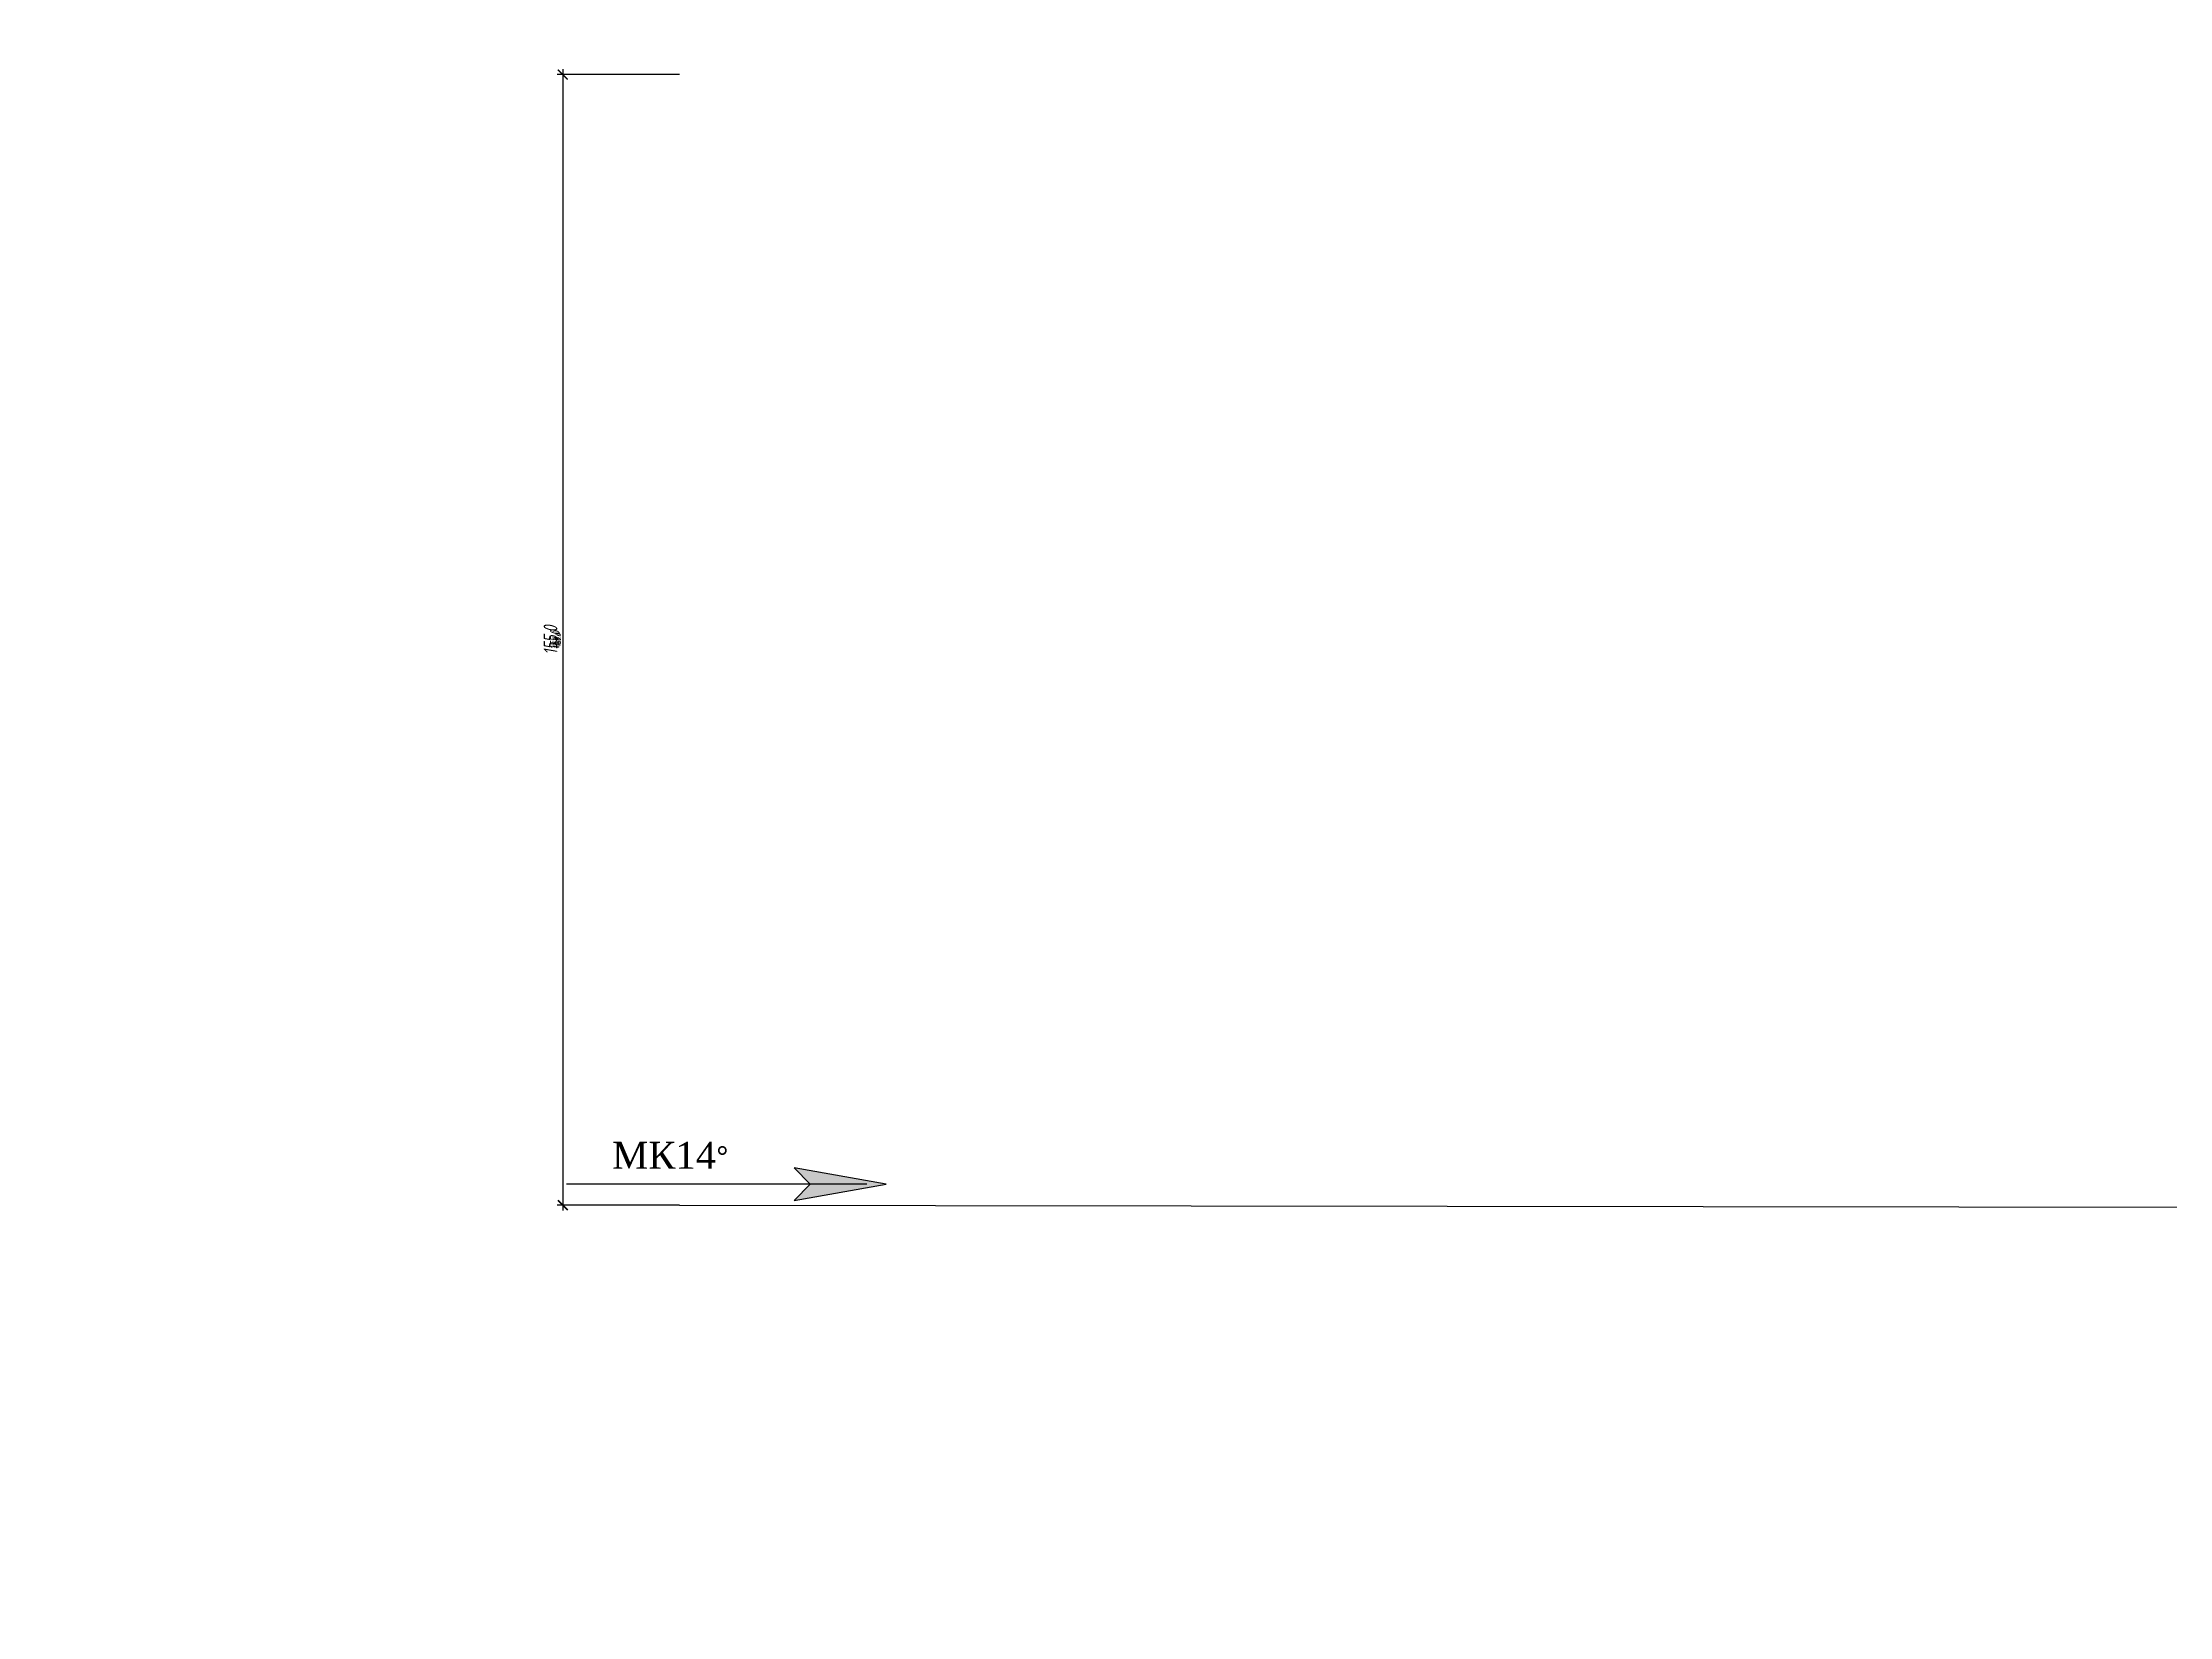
# Model space of a CAD drawing. Header units: millimetres. Extents: x -9712089 to 9811186, y -16952483 to 15586308.
# Drawn here: x -110606 to 181034, y -754111 to -538319 of the extents above; entities that cross this region are included whole.
import ezdxf

# ---------------------------------------------------------------- set-up
doc = ezdxf.new("R2010")
doc.units = ezdxf.units.MM
for name, color, linetype in [('_Dim', 5, 'Continuous'), ('_Dim @ 1', 5, 'Continuous'), ('_Dim @ 10', 5, 'Continuous'), ('_Dim @ 250', 5, 'Continuous'), ('_Dim @ 300', 5, 'Continuous'), ('_Dim @ 400', 5, 'Continuous'), ('_Dim @ 500', 5, 'Continuous'), ('_Dim @ 750', 5, 'Continuous')]:
    doc.layers.add(name, color=color, linetype=linetype)
doc.styles.add('nr_10', font='TIMES.TTF')
doc.styles.add('spds_09', font='spdswin.shx', dxfattribs={"width": 0.9, "oblique": 10})
doc.dimstyles.new('Lin_m_1', dxfattribs={"dimscale": 0, "dimtxt": 2.5, "dimasz": 1.8, "dimexe": 1, "dimexo": 1, "dimgap": 1, "dimtad": 1, "dimdec": 1, "dimlfac": 0.001, "dimzin": 1, "dimdsep": 46, "dimtxsty": 'spds_09', "dimblk": 'ARCHTICK', "dimcen": 1.8, "dimdle": 1, "dimclrd": 256, "dimclre": 256, "dimclrt": 7, "dimadec": 1, "dimazin": 1, "dimtfac": 1, "dimtdec": 1, "dimtmove": 1, "dimatfit": 2, "dimfxl": 1, "dimtolj": 1, "dimtzin": 0, "dimlwd": -1, "dimlwe": -1, "dimarcsym": 0})

# ---------------------------------------------------------------- blocks, each defined once
blk = doc.blocks.new('Arrov_User_2')
at = {"layer": '_Dim', "linetype": 'Continuous'}
blk.add_hatch(color=1, dxfattribs=at).paths.add_polyline_path([(-4.75, 0.84), (-3.92, 0), (-4.75, -0.84), (0, 0)])
blk.add_lwpolyline([(-4.75, 0.84), (-3.92, 0), (-4.75, -0.84), (0, 0)], close=True, dxfattribs=at)
blk = doc.blocks.new('_ArchTick')
at = {"color": 0, "linetype": 'ByBlock', "const_width": 0.15}
blk.add_lwpolyline([(-0.5, -0.5), (0.5, 0.5)], dxfattribs=at)
blk = doc.blocks.new('*D92')
at = {"layer": '_Dim'}
for p, q in [((-39270, -542218), (-39270, -698218)), ((-23772, -542718), (-39770, -542718)), ((-23772, -697718), (-39770, -697718))]:
    blk.add_line(p, q, dxfattribs=at)
at = {"layer": 'Defpoints', "color": 0}
for p in [(-23272, -542718), (-39270, -697718), (-23272, -697718)]:
    blk.add_point(p, dxfattribs=at)
at = {"layer": '_Dim', "xscale": 900, "yscale": 900, "zscale": 900}
for p, rotation in [((-39270, -542718), 90), ((-39270, -697718), 270)]:
    blk.add_blockref('_ArchTick', p, dxfattribs=dict(at, rotation=rotation))
at = {"layer": '_Dim', "color": 7, "insert": (-40395, -620218), "char_height": 1250, "attachment_point": 5, "rotation": 90, "style": 'spds_09'}
blk.add_mtext('\\A1;155.0', dxfattribs=at)
blk = doc.blocks.new('*D93')
at = {"layer": '_Dim'}
for p, q in [((-39270, -542318), (-39270, -698118)), ((-23672, -542718), (-39670, -542718)), ((-23672, -697718), (-39670, -697718))]:
    blk.add_line(p, q, dxfattribs=at)
at = {"layer": 'Defpoints', "color": 0}
for p in [(-23272, -542718), (-39270, -697718), (-23272, -697718)]:
    blk.add_point(p, dxfattribs=at)
at = {"layer": '_Dim', "xscale": 720, "yscale": 720, "zscale": 720}
for p, rotation in [((-39270, -542718), 90), ((-39270, -697718), 270)]:
    blk.add_blockref('_ArchTick', p, dxfattribs=dict(at, rotation=rotation))
at = {"layer": '_Dim', "color": 7, "insert": (-40170, -620218), "char_height": 1000, "attachment_point": 5, "rotation": 90, "style": 'spds_09'}
blk.add_mtext('\\A1;155.0', dxfattribs=at)
blk = doc.blocks.new('*D94')
at = {"layer": '_Dim'}
for p, q in [((-39270, -541968), (-39270, -698468)), ((-24022, -542718), (-40020, -542718)), ((-24022, -697718), (-40020, -697718))]:
    blk.add_line(p, q, dxfattribs=at)
at = {"layer": 'Defpoints', "color": 0}
for p in [(-23272, -542718), (-39270, -697718), (-23272, -697718)]:
    blk.add_point(p, dxfattribs=at)
at = {"layer": '_Dim', "xscale": 1350, "yscale": 1350, "zscale": 1350}
for p, rotation in [((-39270, -542718), 90), ((-39270, -697718), 270)]:
    blk.add_blockref('_ArchTick', p, dxfattribs=dict(at, rotation=rotation))
at = {"layer": '_Dim', "color": 7, "insert": (-40957, -620218), "char_height": 1875, "attachment_point": 5, "rotation": 90, "style": 'spds_09'}
blk.add_mtext('\\A1;155.0', dxfattribs=at)
blk = doc.blocks.new('*D95')
at = {"layer": '_Dim'}
for p, q in [((-23282, -542718), (-39280, -542718)), ((-39270, -542708), (-39270, -697728)), ((-23282, -697718), (-39280, -697718))]:
    blk.add_line(p, q, dxfattribs=at)
at = {"layer": 'Defpoints', "color": 0}
for p in [(-23272, -542718), (-39270, -697718), (-23272, -697718)]:
    blk.add_point(p, dxfattribs=at)
at = {"layer": '_Dim', "xscale": 18, "yscale": 18, "zscale": 18}
for p, rotation in [((-39270, -542718), 90), ((-39270, -697718), 270)]:
    blk.add_blockref('_ArchTick', p, dxfattribs=dict(at, rotation=rotation))
at = {"layer": '_Dim', "color": 7, "insert": (-39292, -620218), "char_height": 25, "attachment_point": 5, "rotation": 90, "style": 'spds_09'}
blk.add_mtext('\\A1;155.0', dxfattribs=at)
blk = doc.blocks.new('*D96')
at = {"layer": '_Dim'}
for p, q in [((-23522, -542718), (-39520, -542718)), ((-39270, -542468), (-39270, -697968)), ((-23522, -697718), (-39520, -697718))]:
    blk.add_line(p, q, dxfattribs=at)
at = {"layer": 'Defpoints', "color": 0}
for p in [(-23272, -542718), (-39270, -697718), (-23272, -697718)]:
    blk.add_point(p, dxfattribs=at)
at = {"layer": '_Dim', "xscale": 450, "yscale": 450, "zscale": 450}
for p, rotation in [((-39270, -542718), 90), ((-39270, -697718), 270)]:
    blk.add_blockref('_ArchTick', p, dxfattribs=dict(at, rotation=rotation))
at = {"layer": '_Dim', "color": 7, "insert": (-39832, -620218), "char_height": 625, "attachment_point": 5, "rotation": 90, "style": 'spds_09'}
blk.add_mtext('\\A1;155.0', dxfattribs=at)
blk = doc.blocks.new('*D97')
at = {"layer": '_Dim'}
for p, q in [((-39270, -542418), (-39270, -698018)), ((-23572, -542718), (-39570, -542718)), ((-23572, -697718), (-39570, -697718))]:
    blk.add_line(p, q, dxfattribs=at)
at = {"layer": 'Defpoints', "color": 0}
for p in [(-23272, -542718), (-39270, -697718), (-23272, -697718)]:
    blk.add_point(p, dxfattribs=at)
at = {"layer": '_Dim', "xscale": 540, "yscale": 540, "zscale": 540}
for p, rotation in [((-39270, -542718), 90), ((-39270, -697718), 270)]:
    blk.add_blockref('_ArchTick', p, dxfattribs=dict(at, rotation=rotation))
at = {"layer": '_Dim', "color": 7, "insert": (-39945, -620218), "char_height": 750, "attachment_point": 5, "rotation": 90, "style": 'spds_09'}
blk.add_mtext('\\A1;155.0', dxfattribs=at)
blk = doc.blocks.new('*D98')
at = {"layer": '_Dim'}
for p, q in [((-23273, -542718), (-39271, -542718)), ((-39270, -542717), (-39270, -697719)), ((-23273, -697718), (-39271, -697718))]:
    blk.add_line(p, q, dxfattribs=at)
at = {"layer": 'Defpoints', "color": 0}
for p in [(-23272, -542718), (-39270, -697718), (-23272, -697718)]:
    blk.add_point(p, dxfattribs=at)
at = {"layer": '_Dim', "xscale": 1.8, "yscale": 1.8, "zscale": 1.8}
for p, rotation in [((-39270, -542718), 90), ((-39270, -697718), 270)]:
    blk.add_blockref('_ArchTick', p, dxfattribs=dict(at, rotation=rotation))
at = {"layer": '_Dim', "color": 7, "insert": (-39272, -620218), "char_height": 2.5, "attachment_point": 5, "rotation": 90, "style": 'spds_09'}
blk.add_mtext('\\A1;155.0', dxfattribs=at)
blk = doc.blocks.new('*U146')
at = {"layer": '_Dim @ 1'}
dim = blk.add_linear_dim(base=(-39269.8, -697717.63), p1=(-23272.39, -542717.63), p2=(-23272.39, -697717.63), angle=270, dimstyle='Lin_m_1', override={"dimscale": 1, "dimtix": 0, "dimtofl": 1, "dimtmove": 1, "dimatfit": 2}, dxfattribs=at)
dim.commit()
dim.dimension.update_dxf_attribs({"geometry": '*D98', "text_midpoint": (-39272.05, -620217.63)})
at = {"layer": '_Dim @ 10'}
dim = blk.add_linear_dim(base=(-39269.8, -697717.63), p1=(-23272.39, -542717.63), p2=(-23272.39, -697717.63), angle=270, dimstyle='Lin_m_1', override={"dimscale": 10, "dimtix": 0, "dimtofl": 1, "dimtmove": 1, "dimatfit": 2}, dxfattribs=at)
dim.commit()
dim.dimension.update_dxf_attribs({"geometry": '*D95', "text_midpoint": (-39292.3, -620217.63)})
at = {"layer": '_Dim @ 250'}
dim = blk.add_linear_dim(base=(-39269.8, -697717.63), p1=(-23272.39, -542717.63), p2=(-23272.39, -697717.63), angle=270, dimstyle='Lin_m_1', override={"dimscale": 250, "dimtix": 0, "dimtofl": 1, "dimtmove": 1, "dimatfit": 2}, dxfattribs=at)
dim.commit()
dim.dimension.update_dxf_attribs({"geometry": '*D96', "text_midpoint": (-39832.3, -620217.63)})
at = {"layer": '_Dim @ 300'}
dim = blk.add_linear_dim(base=(-39269.8, -697717.63), p1=(-23272.39, -542717.63), p2=(-23272.39, -697717.63), angle=270, dimstyle='Lin_m_1', override={"dimscale": 300, "dimtix": 0, "dimtofl": 1, "dimtmove": 1, "dimatfit": 2}, dxfattribs=at)
dim.commit()
dim.dimension.update_dxf_attribs({"geometry": '*D97', "text_midpoint": (-39944.8, -620217.63)})
at = {"layer": '_Dim @ 400'}
dim = blk.add_linear_dim(base=(-39269.8, -697717.63), p1=(-23272.39, -542717.63), p2=(-23272.39, -697717.63), angle=270, dimstyle='Lin_m_1', override={"dimscale": 400, "dimtix": 0, "dimtofl": 1, "dimtmove": 1, "dimatfit": 2}, dxfattribs=at)
dim.commit()
dim.dimension.update_dxf_attribs({"geometry": '*D93', "text_midpoint": (-40169.8, -620217.63)})
at = {"layer": '_Dim @ 500'}
dim = blk.add_linear_dim(base=(-39269.8, -697717.63), p1=(-23272.39, -542717.63), p2=(-23272.39, -697717.63), angle=270, dimstyle='Lin_m_1', override={"dimscale": 500, "dimtix": 0, "dimtofl": 1, "dimtmove": 1, "dimatfit": 2}, dxfattribs=at)
dim.commit()
dim.dimension.update_dxf_attribs({"geometry": '*D92', "text_midpoint": (-40394.8, -620217.63)})
at = {"layer": '_Dim @ 750'}
dim = blk.add_linear_dim(base=(-39269.8, -697717.63), p1=(-23272.39, -542717.63), p2=(-23272.39, -697717.63), angle=270, dimstyle='Lin_m_1', override={"dimscale": 750, "dimtix": 0, "dimtofl": 1, "dimtmove": 1, "dimatfit": 2}, dxfattribs=at)
dim.commit()
dim.dimension.update_dxf_attribs({"geometry": '*D94', "text_midpoint": (-40957.3, -620217.63)})

msp = doc.modelspace()

# ---------------------------------------------------------------- linework, layer by layer
at = {"layer": '_Dim'}
for p, q in [((2419, -694828), (-38772, -694828)), ((-23272, -697718), (454622, -698345))]:
    msp.add_line(p, q, dxfattribs=at)

# ---------------------------------------------------------------- block references
msp.add_blockref('*U146', (0, 0), dxfattribs=at)
at = {"layer": '_Dim', "xscale": 2655.939586464781, "yscale": 2655.939586464781, "zscale": 2655.939586464707, "rotation": 359.9999999999197}
msp.add_blockref('Arrov_User_2', (5075, -694828), dxfattribs=at)

# ---------------------------------------------------------------- texts
at = {"layer": '_Dim', "color": 6, "insert": (-24514, -690879), "char_height": 3688.8, "attachment_point": 5, "style": 'nr_10'}
msp.add_mtext('\\A1;МК14{\\A0;\\fArial|b0|i0|c204|p34;\\H0.83333x;°}', dxfattribs=at)

doc.saveas('drawing.dxf')
